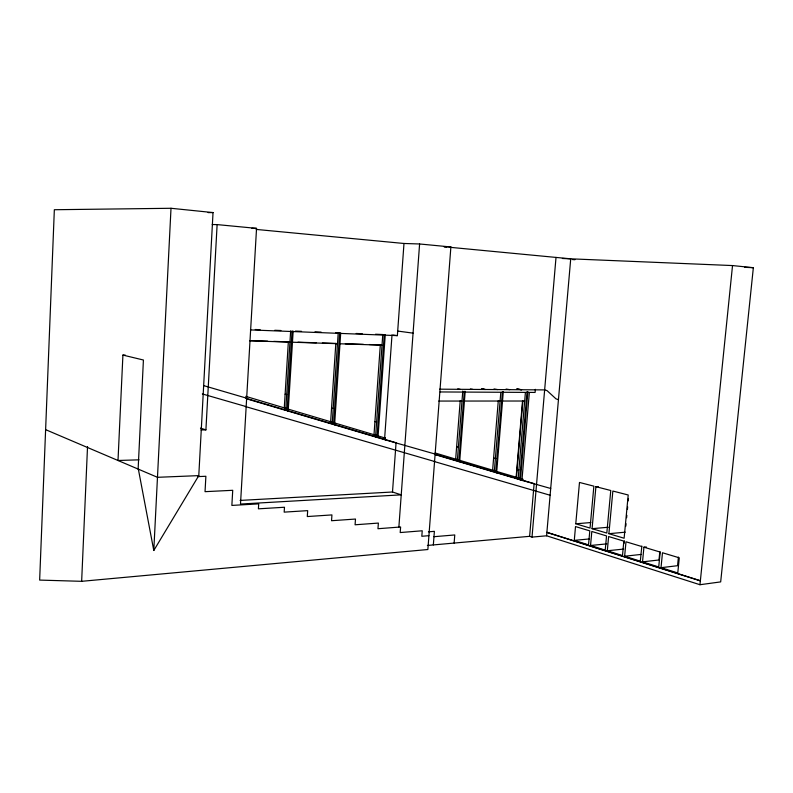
<?xml version="1.0" encoding="UTF-8"?>
<svg xmlns="http://www.w3.org/2000/svg" width="793" height="793" viewBox="0 0 793 793"><rect width="100%" height="100%" fill="white"/><g stroke="black" fill="none" stroke-linecap="round" stroke-linejoin="round"><path stroke-width="1.19" d="M138.359 469.159L153.792 550.491L198.785 475.622L213.03 212.574L171.01 208.281L54.34 209.729L39.65 580.089L81.649 581.319L87.527 446.588M125.324 355.135L122.915 355.086L118.008 460.485L138.993 459.831M138.131 469.059L143.414 360.012L122.915 355.086M153.792 550.491L171.01 208.281M200.986 429.955L205.912 429.875L217.123 224.597L256.545 228.374L240.497 504.051L401.228 494.852L392.495 492.007L240.091 500.423M285.857 408.375L290.654 330.899M286.402 410.596L286.531 408.544L245.741 396.351M322.404 342.992L335.826 343.428L330.641 421.826L332.981 422.431L332.852 424.344L333.556 424.533L339.642 332.981L335.776 332.673M332.287 422.253L338.214 332.773M334.587 424.84L340.703 333.02L339.642 332.981M369.459 344.549L380.313 344.905L373.999 434.782L376.397 435.416L376.269 437.201L377.974 437.686L385.249 334.775M375.684 435.228L382.781 334.527L375.525 334.24M377.002 437.399L384.248 334.735M392.01 334.894L384.664 437.914L385.378 438.103L385.259 439.857L435.129 454.052M250.419 329.908L397.372 335.637L403.984 243.481L419.596 243.976L450.88 246.97L427.863 549.519L81.649 581.319M392.495 492.007L396.064 442.732L245.83 398.235M398.869 527.117L419.596 243.976M433.345 544.92L434.386 531.34L428.428 531.825M460.218 400.693L455.658 459.197L458.146 459.861L458.027 461.397L459.662 461.863L465.194 391.336M457.412 459.662L462.775 391.038M458.79 461.605L464.292 391.326M454.131 543.066L454.766 534.948L433.969 536.702M498.291 400.683L492.612 470.239L495.149 470.923L495.03 472.35L460.069 462.002M494.396 470.725L500.789 392.485M502.435 391.544L495.794 472.559L513.081 477.693M503.297 391.554L496.626 472.806L495.863 472.598M516.114 477.505L522.488 401.407M522.865 400.673L516.431 477.366L518.989 478.05L518.87 479.408L518.116 479.21M518.225 477.842L525.392 392.604M521.685 480.241L519.643 479.616L527.048 391.683M527.88 391.683L520.456 479.854L519.673 479.646M529.337 392.664L522.052 478.992L522.805 479.19L522.696 480.538M535.374 389.333L535.106 392.436L440.184 391.95M562.366 258.478L732.524 265.566L753.35 267.697L720.678 581.893L699.961 584.719L546.585 535.79L532.014 537.099L529.625 536.326L534.135 483.641L434.485 454.121M532.014 537.099L556.012 257.428M546.585 535.79L570.722 258.825L450.146 247.317M574.281 540.37L575.52 526.572L589.804 530.874L588.525 544.86L574.281 540.37L589.348 538.943M575.768 523.806L579.485 482.451L593.878 486.159L590.051 528.069L575.768 523.806L590.835 522.547M590.537 545.495L591.816 531.479L606.546 535.919L605.228 550.124L590.537 545.495L606.823 543.869M595.91 486.684L610.769 490.5L606.814 533.074L592.074 528.673L595.91 486.684L598.239 486.545M607.309 550.768L608.627 536.544L623.843 541.123L622.485 555.556L607.309 550.768L623.665 549.073M608.895 533.699L612.86 491.045L628.205 494.991L624.121 538.239L608.895 533.699L625.261 532.182M624.22 543.205L624.448 540.866M625.836 526.155L626.064 523.747M626.629 517.72L626.857 515.311M627.432 509.284L627.659 506.876M628.225 500.859L628.452 498.44M641.854 546.099L640.308 561.166L624.626 556.23L625.994 541.778L641.715 546.506M643.936 547.18L660.182 552.067L658.725 566.965L642.518 561.86L643.936 547.18L646.285 546.932M659.835 551.502L659.003 559.977L642.518 561.86M661.015 567.689L662.482 552.761L679.284 557.816L677.777 572.962L661.015 567.689L677.549 565.696L678.411 557.092M699.961 584.719L732.524 265.566M624.626 556.23L641.051 554.436M427.397 545.455L529.625 536.326M592.074 528.673L608.37 527.246M428.914 535.681L421.817 536.276L422.233 530.785L400.197 532.549L400.614 526.988L377.964 528.723L378.37 523.073L355.086 524.788L355.482 519.048L331.543 520.723L331.93 514.915L307.297 516.55L307.674 510.642L284.172 512.129L284.479 507.252L258.409 508.828L258.706 503.872L231.863 505.419L232.726 490.302L205.04 491.67L205.883 476.276L197.546 476.623M198.785 475.622L157.47 477.307L45.617 429.647M496.249 458.503L493.603 458.086M208.093 212.593L213.03 212.574M438.797 401.06L461.992 401.05M464.093 401.05L500.096 401.03M502.138 401.03L524.688 401.02M439.659 389.175L545.029 389.908L547.091 390.671L556.042 398.889L558.45 399.642M212.227 224.538L217.123 224.597M251.896 228.295L256.545 228.374M250.568 340.613L267.628 341.178M273.724 341.377L289.465 341.902M297.999 342.179L316.308 342.784M345.332 343.746L363.422 344.35M249.686 340.802L289.96 342.13L288.345 341.862L284.271 407.959L286.531 408.544M292.3 342.209L337.491 343.696L335.826 343.428M339.761 343.775L382.028 345.173L380.313 344.905M450.88 246.97L444.001 246.732L446.459 246.97M255.247 329.501L260.124 329.7M274.784 330.275L280.891 330.512M295.442 331.087L301.548 331.325M314.99 331.861L321.106 332.098M356.196 333.476L362.232 333.714M744.736 267.33L753.35 267.697M572.506 259.549L574.955 259.717M256.159 229.415L403.984 243.481M397.699 331.068L413.074 333.139M393.08 335.042L397.372 335.637M517.036 388.927L521.596 389.74M516.828 388.927L521.378 389.74M506.073 389.046L509.691 389.65M493.999 388.957L497.607 389.571M481.956 388.867L485.326 389.492M481.738 388.867L485.098 389.482M470.388 388.986L472.856 389.403M457.73 388.897L460.178 389.313M285.113 394.21L286.709 394.597M331.553 408.078L333.199 408.474M374.93 421.579L376.616 421.995M456.629 446.707L458.384 447.153M203.89 385.685L246.663 398.195M517.095 469.426L518.9 469.892M287.492 410.923L288.176 411.101L293.152 331.157L292.032 331.107L287.086 410.784L332.852 424.344M202.334 393.943L246.177 406.601M521.933 480.34L550.709 488.478M434.564 461.486L245.354 406.522M433.93 461.437L550.114 495.248M246.782 398.869L285.232 410.259M333.883 424.651L376.269 437.201M378.39 437.825L385.259 439.857M434.99 454.577L456.877 461.06M514.221 478.04L518.87 479.408M287.681 408.98L332.981 422.431M333.932 422.748L376.397 435.416M377.369 435.704L385.378 438.103M435.109 452.972L458.146 459.861M459.028 460.118L495.149 470.923M495.744 471.181L518.989 478.05M519.792 478.288L522.805 479.19M546.883 532.301L700.368 580.714M546.873 532.43L700.348 580.863M200.48 428.111L205.912 429.875"/></g></svg>
